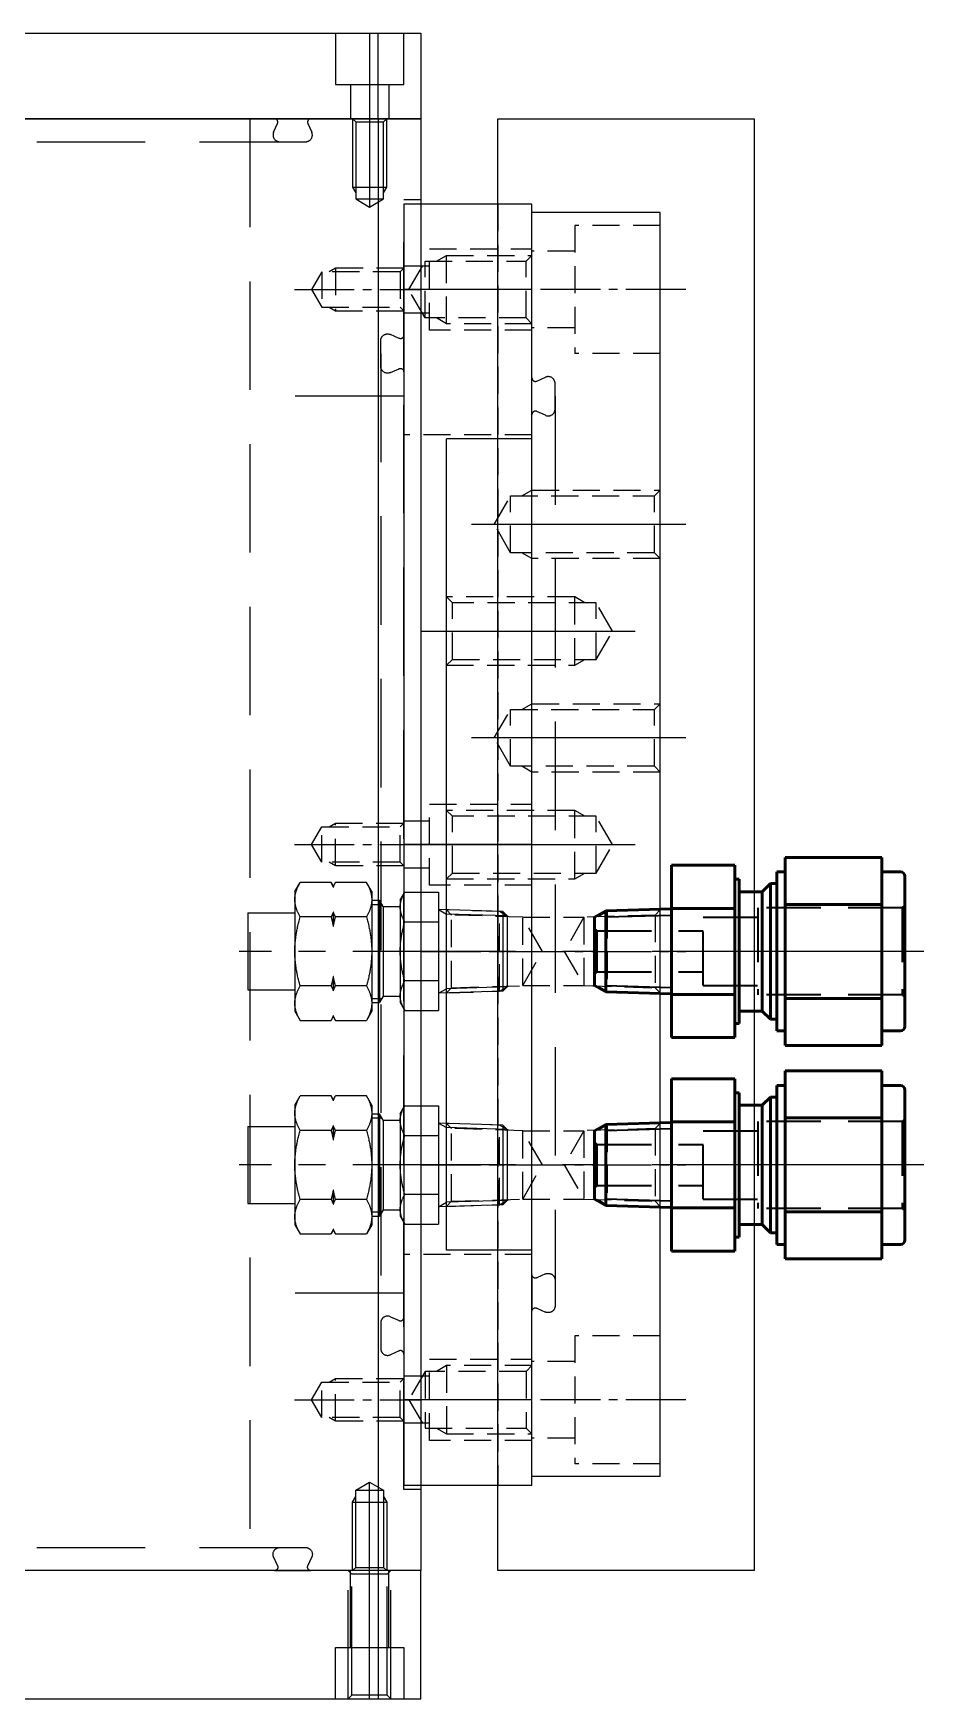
# Model space of a CAD drawing. Header units: millimetres. Extents: x -4251 to 2609, y -1673 to 4048.
# Drawn here: x -3750.2 to -3646, y 1080.2 to 1275.2 of the extents above; entities that cross this region are included whole.
import ezdxf

# ---------------------------------------------------------------- set-up
doc = ezdxf.new("R2010")
doc.units = ezdxf.units.MM
for name, pattern in [('CENTER', [50.8, 31.75, -6.35, 6.35, -6.35]), ('CENTER1', [10, 7, -1, 1, -1]), ('CENTER2', [28.575, 19.05, -3.175, 3.175, -3.175]), ('HIDDEN', [9.525, 6.35, -3.175]), ('HIDDEN2', [4.7625, 3.175, -1.5875]), ('HIDDENX2', [19.05, 12.7, -6.35])]:
    doc.linetypes.add(name, pattern=pattern)
for name, color, linetype in [('CENTER', 1, 'CENTER'), ('PV-529CA', 7, 'Continuous'), ('가는실선', 6, 'Continuous'), ('외형선', 7, 'Continuous'), ('중심선', 3, 'CENTER2')]:
    doc.layers.add(name, color=color, linetype=linetype)
for name, color, linetype, lineweight in [('외형선(ISO)', 7, 'Continuous', 50), ('은선 (ISO)', 2, 'HIDDEN', 35), ('좁은 외형선(ISO)', 7, 'Continuous', 35), ('중심선(ISO)', 1, 'CENTER', 25)]:
    doc.layers.add(name, color=color, linetype=linetype, lineweight=lineweight)

# ---------------------------------------------------------------- blocks, each defined once
blk = doc.blocks.new('A$C79C77BD3')
at = {"layer": 'PV-529CA'}
for p, q in [((4.5, 23.25), (-4.5, 23.25)), ((-4.5, 23.25), (-4.5, 17.75)), ((4.5, 23.25), (4.5, 17.75)), ((-7, 17.75), (-8.08, 17.12)), ((-6.06, 17.75), (-7, 17.75)), ((0, 17.75), (-6.06, 17.75)), ((6.06, 17.75), (0, 17.75)), ((7, 17.75), (6.06, 17.75)), ((7, 17.75), (8.08, 17.12)), ((-8.08, 17.12), (-8.08, 13.5)), ((-4.04, 13.5), (-4.04, 17.12)), ((4.04, 13.5), (4.04, 17.12)), ((8.08, 13.5), (8.08, 17.12)), ((-7.58, 13.25), (-8.08, 13.5)), ((-7.58, 13.25), (-8.08, 13)), ((-8.08, 13), (-8.08, 9.37)), ((-7.52, 13.25), (-7.58, 13.25)), ((-2.92, 13.25), (-4.6, 13.25)), ((-4.04, 9.37), (-4.04, 13)), ((4.6, 13.25), (2.92, 13.25)), ((4.04, 9.37), (4.04, 13)), ((7.58, 13.25), (7.52, 13.25)), ((7.58, 13.25), (8.08, 13.5)), ((7.58, 13.25), (8.08, 13)), ((8.08, 9.37), (8.08, 13)), ((-7, 8.75), (-8.08, 9.37)), ((-6.06, 8.75), (-7, 8.75)), ((0, 8.75), (-6.06, 8.75)), ((-6, 8.75), (-6, 7.85)), ((6, 7.85), (-6, 7.85)), ((-5.25, 7.42), (-6, 7.85)), ((6.06, 8.75), (0, 8.75)), ((5.25, 7.42), (6, 7.85)), ((6, 8.75), (6, 7.85)), ((7, 8.75), (6.06, 8.75)), ((7, 8.75), (8.08, 9.37)), ((5.25, 7.42), (-5.25, 7.42)), ((-5.25, 7.42), (-5.25, 5.42)), ((5.25, 7.42), (5.25, 5.42)), ((-6, 5.42), (-6.93, 4.88)), ((-6.93, 4.88), (-6.93, 0.92)), ((-5.2, 5.42), (-6, 5.42)), ((0, 5.42), (-5.2, 5.42)), ((-3.46, 0.92), (-3.46, 4.88)), ((5.2, 5.42), (0, 5.42)), ((3.46, 4.88), (3.46, 0.92)), ((6, 5.42), (5.2, 5.42)), ((6, 5.42), (6.93, 4.88)), ((6.93, 4.88), (6.93, 0.92)), ((-3.46, 0.92), (-6.93, 0.92)), ((-4.67, -6.58), (-4.9, 0.92)), ((3.46, 0.92), (-3.46, 0.92)), ((6.93, 0.92), (3.46, 0.92)), ((4.67, -6.58), (4.9, 0.92)), ((4.67, -6.58), (-4.67, -6.58)), ((-4.15, -7.08), (-4.67, -6.58)), ((4.15, -7.08), (-4.15, -7.08)), ((4.15, -7.08), (4.67, -6.58))]:
    blk.add_line(p, q, dxfattribs=at)
for points, weights in [([(-8.08, 17.12), (-7, 17.75), (-6.06, 17.75)], [1, 1.0379548493, 1]), ([(-6.06, 17.75), (-5.12, 17.75), (-4.04, 17.12)], [1, 1.0379548493, 1]), ([(-4.04, 17.12), (-1.88, 17.75), (0, 17.75)], [1, 1.0379548493, 1]), ([(0, 17.75), (1.88, 17.75), (4.04, 17.12)], [1, 1.0379548493, 1]), ([(4.04, 17.12), (5.12, 17.75), (6.06, 17.75)], [1, 1.0379548493, 1]), ([(6.06, 17.75), (7, 17.75), (8.08, 17.12)], [1, 1.0379548493, 1]), ([(-7.52, 13.25), (-7.79, 13.35), (-8.08, 13.5)], [1, 1.00259269997, 1]), ([(-8.08, 13), (-7.79, 13.14), (-7.52, 13.25)], [1, 1.00259269997, 1]), ([(-4.04, 13.5), (-4.33, 13.35), (-4.6, 13.25)], [1, 1.00259269997, 1]), ([(-4.6, 13.25), (-4.33, 13.14), (-4.04, 13)], [1, 1.00259269997, 1]), ([(-2.92, 13.25), (-3.46, 13.35), (-4.04, 13.5)], [1, 1.00259269997, 1]), ([(-4.04, 13), (-3.46, 13.14), (-2.92, 13.25)], [1, 1.00259269997, 1]), ([(4.04, 13.5), (3.46, 13.35), (2.92, 13.25)], [1, 1.00259269997, 1]), ([(2.92, 13.25), (3.46, 13.14), (4.04, 13)], [1, 1.00259269997, 1]), ([(4.6, 13.25), (4.33, 13.35), (4.04, 13.5)], [1, 1.00259269997, 1]), ([(4.04, 13), (4.33, 13.14), (4.6, 13.25)], [1, 1.00259269997, 1]), ([(8.08, 13.5), (7.79, 13.35), (7.52, 13.25)], [1, 1.00259269997, 1]), ([(7.52, 13.25), (7.79, 13.14), (8.08, 13)], [1, 1.00259269997, 1]), ([(-6.06, 8.75), (-7, 8.75), (-8.08, 9.37)], [1, 1.0379548493, 1]), ([(-4.04, 9.37), (-5.12, 8.75), (-6.06, 8.75)], [1, 1.0379548493, 1]), ([(0, 8.75), (-1.88, 8.75), (-4.04, 9.37)], [1, 1.0379548493, 1]), ([(4.04, 9.37), (1.88, 8.75), (0, 8.75)], [1, 1.0379548493, 1]), ([(6.06, 8.75), (5.12, 8.75), (4.04, 9.37)], [1, 1.0379548493, 1]), ([(8.08, 9.37), (7, 8.75), (6.06, 8.75)], [1, 1.0379548493, 1]), ([(-6.93, 4.88), (-6, 5.42), (-5.2, 5.42)], [1, 1.0379548493, 1]), ([(-5.2, 5.42), (-4.39, 5.42), (-3.46, 4.88)], [1, 1.0379548493, 1]), ([(-3.46, 4.88), (-1.61, 5.42), (0, 5.42)], [1, 1.0379548493, 1]), ([(0, 5.42), (1.61, 5.42), (3.46, 4.88)], [1, 1.0379548493, 1]), ([(3.46, 4.88), (4.39, 5.42), (5.2, 5.42)], [1, 1.0379548493, 1]), ([(5.2, 5.42), (6, 5.42), (6.93, 4.88)], [1, 1.0379548493, 1])]:
    blk.add_rational_spline(points, weights, degree=2, dxfattribs=at)
at = {"layer": '가는실선'}
for p, q in [((-5.5, 8.75), (-5.5, 7.56)), ((5.5, 8.75), (5.5, 7.56)), ((-4.9, 0.92), (-4.37, 0)), ((-4.15, -7.08), (-4.37, 0)), ((4.15, -7.08), (4.37, 0)), ((4.9, 0.92), (4.37, 0))]:
    blk.add_line(p, q, dxfattribs=at)
at = {"layer": '외형선'}
blk.add_line((-4.87, 0), (4.87, 0), dxfattribs=at)
at = {"layer": '중심선'}
blk.add_line((0, -8.08), (0, 24.25), dxfattribs=at)
blk = doc.blocks.new('A$C4A8E0548')
at = {"color": 2, "linetype": 'HIDDENX2'}
for p, q in [((-2.23, 1.13), (-1.78, 2.14)), ((-2.14, 2.7), (2.14, 2.7)), ((1.78, 2.14), (2.23, 1.13)), ((-1.5, 0), (1.5, 0))]:
    blk.add_line(p, q, dxfattribs=at)
for centre, radius, start, end in [((-2.14, 2.3), 0.4, 336, 90), ((2.14, 2.3), 0.4, 90, 204), ((-1.5, 0.8), 0.8, 156, 228.5904), ((-1.5, 0.8), 0.8, 228.5904, 270), ((1.5, 0.8), 0.8, 270, 311.4096), ((1.5, 0.8), 0.8, 311.4096, 24)]:
    blk.add_arc(centre, radius, start, end, dxfattribs=at)
blk = doc.blocks.new('A$C3EC57485')
at = {"color": 2, "linetype": 'HIDDENX2'}
for p, q in [((-20, 170), (-20, 0)), ((-445, 167.3), (-15, 167.3)), ((-8, 162), (-4, 162)), ((-7.62, 160.6), (-4.38, 160.6)), ((-2, 9.5), (-2, 160.5)), ((0, 160.5), (-2, 160.5)), ((-4.7, 142.5), (-4.7, 27.5)), ((-2, 137.5), (-20, 137.5)), ((-2, 32.5), (-20, 32.5)), ((-8, 8), (-4, 8)), ((-7.62, 9.4), (-4.38, 9.4)), ((0, 9.5), (-2, 9.5)), ((-445, 2.7), (-15, 2.7))]:
    blk.add_line(p, q, dxfattribs=at)
at = {"color": 4}
blk.add_line((-5, 170), (-5, 0), dxfattribs=at)
at = {"color": 2, "linetype": 'HIDDEN2'}
for p, q in [((-10, 152.5), (-10, 147.5)), ((-11.6, 152.07), (-11.6, 147.93)), ((-11.6, 82.93), (-11.6, 87.07)), ((-10, 82.5), (-10, 87.5)), ((-11.6, 17.93), (-11.6, 22.07)), ((-10, 17.5), (-10, 22.5))]:
    blk.add_line(p, q, dxfattribs=at)
at = {"color": 1, "linetype": 'CENTER1'}
for p, q in [((-14.79, 150), (0, 150)), ((-14.79, 85), (0, 85)), ((-14.79, 20), (0, 20))]:
    blk.add_line(p, q, dxfattribs=at)
at = {"color": 4}
blk.add_lwpolyline([(0, 0), (-460, 0), (-460, 170), (0, 170)], close=True, dxfattribs=at)
at = {"color": 2, "linetype": 'HIDDENX2'}
for points in [[(-8, 170), (-8, 162), (-7.62, 161.34)], [(-8, 170), (-7.62, 169.62), (-4.38, 169.62), (-4, 170)], [(-4.38, 161.34), (-4, 162), (-4, 170)], [(-7.62, 169.62), (-7.62, 160.6), (-6, 159.66), (-4.38, 160.6), (-4.38, 169.62)], [(-7.62, 0.38), (-7.62, 9.4), (-6, 10.34), (-4.38, 9.4), (-4.38, 0.38)], [(-8, 0), (-8, 8), (-7.62, 8.66)], [(-4.38, 8.66), (-4, 8), (-4, 0)], [(-8, 0), (-7.62, 0.38), (-4.38, 0.38), (-4, 0)]]:
    blk.add_lwpolyline(points, dxfattribs=at)
at = {"color": 2, "linetype": 'HIDDEN2'}
for points in [[(-2, 152.5), (-10, 152.5), (-10.75, 152.07)], [(-2, 152.5), (-2.43, 152.07), (-2.43, 147.93), (-2, 147.5)], [(-2.43, 152.07), (-11.6, 152.07), (-12.79, 150), (-11.6, 147.93), (-2.43, 147.93)], [(-10.75, 147.93), (-10, 147.5), (-2, 147.5)], [(-2.43, 82.93), (-11.6, 82.93), (-12.79, 85), (-11.6, 87.07), (-2.43, 87.07)], [(-10.75, 87.07), (-10, 87.5), (-2, 87.5)], [(-2, 82.5), (-2.43, 82.93), (-2.43, 87.07), (-2, 87.5)], [(-2, 82.5), (-10, 82.5), (-10.75, 82.93)], [(-2.43, 17.93), (-11.6, 17.93), (-12.79, 20), (-11.6, 22.07), (-2.43, 22.07)], [(-10.75, 22.07), (-10, 22.5), (-2, 22.5)], [(-2, 17.5), (-2.43, 17.93), (-2.43, 22.07), (-2, 22.5)], [(-2, 17.5), (-10, 17.5), (-10.75, 17.93)]]:
    blk.add_lwpolyline(points, dxfattribs=at)
at = {"layer": 'CENTER'}
for p, q in [((-6, 170), (-6, 159.66)), ((-6, 0), (-6, 10.34))]:
    blk.add_line(p, q, dxfattribs=at)
blk.add_blockref('A$C4A8E0548', (-15, 167.3))
at = {"xscale": -1}
for p, rotation in [((-4.7, 142.5), 270), ((-15, 2.7), 180)]:
    blk.add_blockref('A$C4A8E0548', p, dxfattribs=dict(at, rotation=rotation))
at = {"rotation": 270}
blk.add_blockref('A$C4A8E0548', (-4.7, 27.5), dxfattribs=at)
blk = doc.blocks.new('A$C6C753907')
at = {"color": 2, "linetype": 'HIDDEN2'}
for p, q in [((11, 10), (11, -140)), ((5, -4), (5, 4)), ((3, 2.75), (0, 2.75)), ((2.5, -3.32), (2.5, 3.32)), ((3, -2.75), (0, -2.75)), ((15, -17), (0, -17)), ((3, -62.25), (0, -62.25)), ((3, -67.75), (0, -67.75)), ((15, -113), (0, -113)), ((2.5, -126.68), (2.5, -133.32)), ((5, -126), (5, -134)), ((3, -127.25), (0, -127.25)), ((3, -132.75), (0, -132.75))]:
    blk.add_line(p, q, dxfattribs=at)
at = {"color": 11}
blk.add_lwpolyline([(0, 10), (0, -140), (15, -140), (15, 10)], close=True, dxfattribs=at)
at = {"color": 2, "linetype": 'HIDDEN2'}
for points in [[(15, -4.75), (3, -4.75), (3, 4.75), (15, 4.75)], [(3.83, 3.32), (5, 4), (15, 4)], [(15, -4), (14.32, -3.32), (14.32, 3.32), (15, 4)], [(14.32, -3.32), (2.5, -3.32), (0.58, 0), (2.5, 3.32), (14.32, 3.32)], [(15, -4), (5, -4), (3.83, -3.32)], [(15, -69.75), (3, -69.75), (3, -60.25), (15, -60.25)], [(14.32, -126.68), (2.5, -126.68), (0.58, -130), (2.5, -133.32), (14.32, -133.32)], [(15, -134.75), (3, -134.75), (3, -125.25), (15, -125.25)], [(15, -126), (5, -126), (3.83, -126.68)], [(15, -126), (14.32, -126.68), (14.32, -133.32), (15, -134)], [(3.83, -133.32), (5, -134), (15, -134)]]:
    blk.add_lwpolyline(points, dxfattribs=at)
at = {"layer": 'CENTER'}
for p, q in [((15, 0), (0, 0)), ((15, 0), (0.58, 0)), ((15, -65), (0, -65)), ((15, -130), (0, -130)), ((15, -130), (0.58, -130))]:
    blk.add_line(p, q, dxfattribs=at)
blk = doc.blocks.new('A$C277B6F04')
at = {"color": 252, "linetype": 'HIDDEN2'}
for p, q in [((9.71, -3.12), (9.71, 4.88)), ((12.21, -2.44), (12.21, 4.21))]:
    blk.add_line(p, q, dxfattribs=at)
for points in [[(10.88, 4.21), (9.71, 4.88), (-5.29, 4.88)], [(-5.29, -3.12), (-4.61, -2.44), (-4.61, 4.21), (-5.29, 4.88)], [(-4.61, -2.44), (12.21, -2.44), (14.13, 0.88), (12.21, 4.21), (-4.61, 4.21)], [(-5.29, -3.12), (9.71, -3.12), (10.88, -2.44)]]:
    blk.add_lwpolyline(points, dxfattribs=at)
at = {"layer": 'CENTER', "color": 252}
blk.add_line((-8.29, 0.88), (16.79, 0.88), dxfattribs=at)
blk = doc.blocks.new('A$C45091BB4')
at = {"color": 2, "linetype": 'HIDDENX2'}
blk.add_line((2.7, 0), (2.7, -105), dxfattribs=at)
at = {"rotation": 90}
blk.add_blockref('A$C4A8E0548', (2.7, 0), dxfattribs=at)
at = {"xscale": -1, "rotation": 90}
blk.add_blockref('A$C4A8E0548', (2.7, -105), dxfattribs=at)
blk = doc.blocks.new('A$C1A9E7AC2')
at = {"color": 1}
for p, q in [((0, -139), (0, 9)), ((15, 9), (0, 9)), ((15, -139), (15, 9)), ((-10, -112.5), (-10, -17.5)), ((0, -17.5), (-10, -17.5)), ((0, -112.5), (-10, -112.5)), ((15, -139), (0, -139))]:
    blk.add_line(p, q, dxfattribs=at)
at = {"color": 2, "linetype": 'HIDDEN2'}
for p, q in [((15, 7.5), (5, 7.5)), ((5, 7.5), (5, -7.5)), ((5, 4.5), (0, 4.5)), ((5, -4.5), (0, -4.5)), ((15, -7.5), (5, -7.5)), ((-3.8, -82.17), (-3.8, -72.83)), ((-1.08, -73.5), (6.08, -73.5)), ((-1.08, -81.5), (-1.08, -73.5)), ((6.08, -73.5), (6.08, -81.5)), ((8.8, -72.83), (8.8, -82.17)), ((-1.08, -81.5), (6.08, -81.5)), ((-3.8, -107.17), (-3.8, -97.83)), ((-1.08, -98.5), (6.08, -98.5)), ((-1.08, -106.5), (-1.08, -98.5)), ((6.08, -98.5), (6.08, -106.5)), ((8.8, -97.83), (8.8, -107.17)), ((-1.08, -106.5), (6.08, -106.5)), ((15, -122.5), (5, -122.5)), ((5, -122.5), (5, -137.5)), ((5, -125.5), (0, -125.5)), ((5, -134.5), (0, -134.5)), ((15, -137.5), (5, -137.5))]:
    blk.add_line(p, q, dxfattribs=at)
at = {"color": 1, "linetype": 'CENTER1'}
for p, q in [((18, 0), (-3, 0)), ((-13, -77.5), (18, -77.5)), ((-13, -102.5), (18, -102.5)), ((18, -130), (-3, -130))]:
    blk.add_line(p, q, dxfattribs=at)
at = {"color": 2, "linetype": 'HIDDEN2'}
for points in [[(-2.74, -73.44), (-3.8, -72.83), (-10, -72.64)], [(-10, -82.36), (-9.4, -81.76), (-9.4, -73.24), (-10, -72.64)], [(-9.4, -81.76), (-1.08, -81.5), (1.23, -77.5), (-1.08, -73.5), (-9.4, -73.24)], [(14.4, -73.24), (6.08, -73.5), (3.77, -77.5), (6.08, -81.5), (14.4, -81.76)], [(15, -72.64), (8.8, -72.83), (7.74, -73.44)], [(15, -72.64), (14.4, -73.24), (14.4, -81.76), (15, -82.36)], [(-10, -82.36), (-3.8, -82.17), (-2.74, -81.56)], [(7.74, -81.56), (8.8, -82.17), (15, -82.36)], [(-2.74, -98.44), (-3.8, -97.83), (-10, -97.64)], [(-10, -107.36), (-9.4, -106.76), (-9.4, -98.24), (-10, -97.64)], [(-9.4, -106.76), (-1.08, -106.5), (1.23, -102.5), (-1.08, -98.5), (-9.4, -98.24)], [(14.4, -98.24), (6.08, -98.5), (3.77, -102.5), (6.08, -106.5), (14.4, -106.76)], [(15, -97.64), (8.8, -97.83), (7.74, -98.44)], [(15, -97.64), (14.4, -98.24), (14.4, -106.76), (15, -107.36)], [(-10, -107.36), (-3.8, -107.17), (-2.74, -106.56)], [(7.74, -106.56), (8.8, -107.17), (15, -107.36)]]:
    blk.add_lwpolyline(points, dxfattribs=at)
at = {"layer": 'CENTER'}
for p, q in [((-5, -77.5), (-3.2, -77.5)), ((-5, -102.5), (-3.2, -102.5))]:
    blk.add_line(p, q, dxfattribs=at)
for name, p in [('A$C45091BB4', (0, -12.5)), ('A$C277B6F04', (-4.71, -40.88)), ('A$C277B6F04', (-4.71, -65.88))]:
    blk.add_blockref(name, p)
at = {"xscale": -1}
for p in [(9.71, -28.38), (9.71, -53.38)]:
    blk.add_blockref('A$C277B6F04', p, dxfattribs=at)
blk = doc.blocks.new('A$C594A32B4')
at = {"color": 250, "linetype": 'HIDDENX2'}
for p, q in [((-8.5, -15), (-8.5, 0)), ((-3.5, -15), (-3.5, 0)), ((-8.07, -14.57), (-8.07, -0.43)), ((-3.93, -14.57), (-3.93, -0.43))]:
    blk.add_line(p, q, dxfattribs=at)
at = {"color": 2, "linetype": 'HIDDENX2'}
for p, q in [((-8.25, -9), (-8.25, 0)), ((-3.75, -9), (-3.75, 0))]:
    blk.add_line(p, q, dxfattribs=at)
at = {"color": 4}
blk.add_line((-5, 0), (-5, -15), dxfattribs=at)
blk.add_lwpolyline([(-460, -15), (0, -15), (0, 0), (-460, 0)], close=True, dxfattribs=at)
at = {"color": 250, "linetype": 'HIDDENX2'}
for points in [[(-3.5, 0), (-3.93, -0.43), (-8.07, -0.43), (-8.5, 0)], [(-3.5, -15), (-3.93, -14.57), (-8.07, -14.57), (-8.5, -15)]]:
    blk.add_lwpolyline(points, dxfattribs=at)
at = {"color": 2, "linetype": 'HIDDENX2'}
blk.add_lwpolyline([(-10, -15), (-10, -9), (-2, -9), (-2, -15)], dxfattribs=at)
at = {"layer": 'CENTER'}
blk.add_line((-6, -15), (-6, 0), dxfattribs=at)
blk = doc.blocks.new('A$C53572A4F')
at = {"layer": '외형선(ISO)'}
for p, q in [((-14, -11), (-14, 11)), ((-2.7, 11), (-14, 11)), ((-2.7, 11), (-2.7, -11)), ((3.2, -10.08), (3.2, 10.08)), ((3.2, 10.08), (10.6, 10.08)), ((10.6, 10.08), (10.6, -10.08)), ((-16.7, -8.8), (-16.7, 8.8)), ((-14, 9.3), (-16.2, 9.3)), ((-1.7, 9.3), (-2.7, 9.3)), ((-1.7, -9.3), (-1.7, 9.3)), ((-0.97, 7.94), (-1.7, 7.94)), ((-0.97, -7.94), (-0.97, 7.94)), ((0, 6.98), (-0.97, 7.94)), ((2.7, 8.45), (2.7, -8.45)), ((3.2, 8.45), (2.7, 8.45)), ((0, 6.98), (0, -6.98)), ((2.7, 6.98), (0, 6.98)), ((-2.7, 5.5), (-14, 5.5)), ((3.2, 5.04), (10.6, 5.04)), ((18.3, 4.74), (10.6, 4.98)), ((19.6, 4), (18.3, 4.74)), ((18.3, 4.74), (18.3, -4.74)), ((19.6, 4), (19.6, -4)), ((-2.7, -5.5), (-14, -5.5)), ((3.2, -5.04), (10.6, -5.04)), ((18.3, -4.74), (10.6, -4.98)), ((19.6, -4), (18.3, -4.74)), ((0, -6.98), (-0.97, -7.94)), ((2.7, -6.98), (0, -6.98)), ((-14, -9.3), (-16.2, -9.3)), ((-1.7, -9.3), (-2.7, -9.3)), ((-0.97, -7.94), (-1.7, -7.94)), ((3.2, -8.45), (2.7, -8.45)), ((-2.7, -11), (-14, -11)), ((3.2, -10.08), (10.6, -10.08))]:
    blk.add_line(p, q, dxfattribs=at)
for centre, start, end in [((-16.2, 8.8), 90, 180), ((-16.2, -8.8), 180, 270)]:
    blk.add_arc(centre, 0.5, start, end, dxfattribs=at)
at = {"layer": '은선 (ISO)'}
for p, q in [((-16.4, 5.09), (-16.7, 5.39)), ((-16.4, -5.09), (-16.4, 5.09)), ((-16.4, 5.09), (0.5, 5.09)), ((0.5, -5.09), (0.5, 5.09)), ((6.9, 4), (0.5, 4)), ((6.9, 4), (6.9, -4)), ((19.3, 2.4), (6.9, 2.4)), ((19.3, 2.4), (19.6, 2.7)), ((19.3, 2.4), (19.3, -2.4)), ((19.3, -2.4), (6.9, -2.4)), ((19.3, -2.4), (19.6, -2.7)), ((-16.4, -5.09), (-16.7, -5.39)), ((-16.4, -5.09), (0.5, -5.09)), ((6.9, -4), (0.5, -4))]:
    blk.add_line(p, q, dxfattribs=at)
at = {"layer": '좁은 외형선(ISO)'}
for p, q in [((18.3, 3.99), (10.6, 4.22)), ((10.6, -4.22), (18.3, -3.99))]:
    blk.add_line(p, q, dxfattribs=at)
at = {"layer": '중심선(ISO)', "linetype": 'CENTER'}
blk.add_line((-18.9, 0), (23.37, 0), dxfattribs=at)

msp = doc.modelspace()

# ---------------------------------------------------------------- linework, layer by layer
at = {"color": 4}
msp.add_line((-3709.8443, 1265.2489, 0), (-3709.8443, 1275.2489, 0), dxfattribs=at)
at = {"color": 2, "linetype": 'HIDDENX2'}
for p, q in [((-3713.0943, 1269.2489, 0), (-3713.0943, 1265.2489, 0)), ((-3708.5943, 1269.2489, 0), (-3708.5943, 1265.2489, 0))]:
    msp.add_line(p, q, dxfattribs=at)
at = {"color": 4, "elevation": 0}
msp.add_lwpolyline([(-4164.8443, 1275.2489), (-3704.8443, 1275.2489), (-3704.8443, 1265.2489), (-4164.8443, 1265.2489)], close=True, dxfattribs=at)
at = {"color": 2, "linetype": 'HIDDENX2', "elevation": 0}
msp.add_lwpolyline([(-3714.8443, 1275.2489), (-3714.8443, 1269.2489), (-3706.8443, 1269.2489), (-3706.8443, 1275.2489)], dxfattribs=at)
at = {"elevation": 0}
msp.add_lwpolyline([(-3695.8443, 1265.2489), (-3665.8443, 1265.2489), (-3665.8443, 1095.2489), (-3695.8443, 1095.2489)], close=True, dxfattribs=at)
at = {"layer": 'CENTER'}
msp.add_line((-3710.8443, 1275.2489, 0), (-3710.8443, 1265.2489, 0), dxfattribs=at)

# ---------------------------------------------------------------- block references
for name, p in [('A$C3EC57485', (-3704.8443, 1095.2489, 0)), ('A$C6C753907', (-3706.8443, 1245.2489, 0)), ('A$C1A9E7AC2', (-3691.8443, 1245.2489, 0)), ('A$C594A32B4', (-3704.8443, 1095.2489, 0))]:
    msp.add_blockref(name, p)
for name, p, rotation in [('A$C53572A4F', (-3664.9137, 1167.7489, 0), 180), ('A$C79C77BD3', (-3701.8443, 1167.7489, 0), 90), ('A$C53572A4F', (-3664.9137, 1142.7489, 0), 180), ('A$C79C77BD3', (-3701.8443, 1142.7489, 0), 90)]:
    msp.add_blockref(name, p, dxfattribs=dict(rotation=rotation))

doc.saveas('drawing.dxf')
